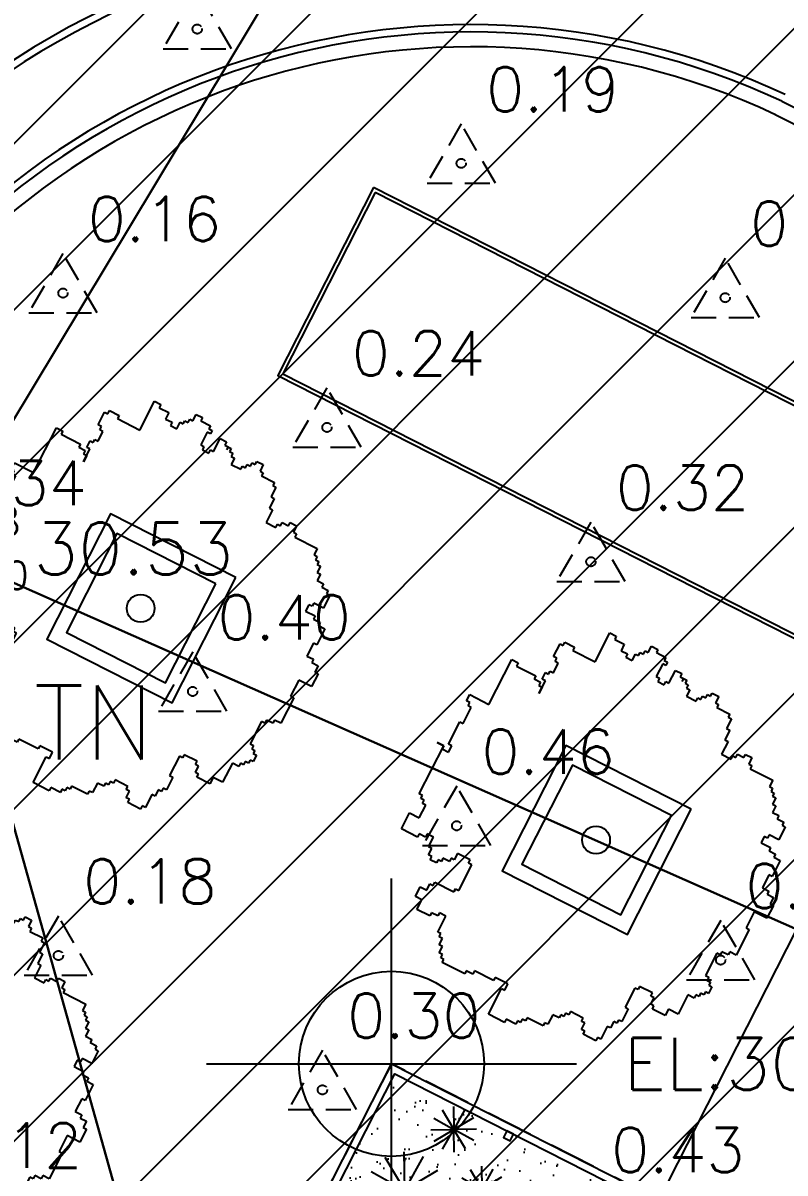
# Model space of a CAD drawing. Header units: metres. Extents: x 543100 to 543604, y 9574012 to 9574398.
# Drawn here: x 543228.57 to 543238.86, y 9574293.94 to 9574309.47 of the extents above; entities that cross this region are included whole.
import ezdxf

# ---------------------------------------------------------------- set-up
doc = ezdxf.new("R2010")
doc.units = ezdxf.units.M
doc.header["$LTSCALE"] = 0.1
for name, pattern in [('CONTINUO', [0]), ('DASHED2', [9.524999999999999, 6.35, -3.175]), ('HIDDEN', [9.524999999999999, 6.35, -3.175])]:
    doc.linetypes.add(name, pattern=pattern)
for name, color, linetype in [('#PROJ_PLATOS', 2, 'HIDDEN'), ('_TN', 2, 'CONTINUO'), ('C-TOPO-TEXT', 7, 'Continuous'), ('HACHURA', 1, 'Continuous'), ('IMPL_CANTEIRO', 8, 'Continuous'), ('IMPL_EQUIPAMENTOS', 8, 'Continuous'), ('IMPL_MEIO FIO', 8, 'Continuous'), ('IMPL_VEGETAÇÃO', 8, 'Continuous'), ('IMPL_ÁRVORES', 8, 'Continuous'), ('IMPLANTAÇÃO', 1, 'Continuous'), ('MalhaTriTG', 7, 'CONTINUO'), ('PROJ_PLATOS', 2, 'DASHED2'), ('PROJ_TERRA_PERFIS', 2, 'Continuous'), ('TOPO_PONTOS', 2, 'Continuous'), ('V-NODE', 1, 'Continuous'), ('V-NODE-TEXT', 1, 'Continuous'), ('XREF_IMPLNTACAO', 2, 'Continuous')]:
    doc.layers.add(name, color=color, linetype=linetype)
doc.layers.get('IMPLANTAÇÃO').off()
doc.styles.add('SIMPLEX', font='simplex', dxfattribs={"height": 0.2})
doc.styles.get("Standard").update_dxf_attribs({"font": 'simplex.shx'})

# ---------------------------------------------------------------- blocks, each defined once
blk = doc.blocks.new('A$C76815E95')
at = {"layer": 'HACHURA'}
h = blk.add_hatch(dxfattribs=at)
h.set_pattern_fill('ANSI31', color=1, scale=0.5, style=0)
h.set_pattern_definition([(45, (-56.71623454557266, -140.2760906778276), (-1.122532015133644, 1.122532015133644), [])])
h.paths.add_polyline_path([(78.50253660278395, -21.53023425675929), (78.1706479433924, -22.02040452882648), (30.00293476006482, -129.1186275184155), (23.85615117452107, -140.2760906778276), (-56.71623454557266, -83.83502537757158), (-56.29154449922498, -82.40403590723872), (-2.601691384217702, 20.28950879722834), (78.41679475666024, -21.48937489651144)])
blk = doc.blocks.new('veg')
at = {"color": 0}
for p, q in [((272.3456193576205, 39.6026389050523), (272.4292915243203, 39.09192338827971)), ((272.1014715439823, 39.49237991656178), (272.4292915243203, 39.09192338827971)), ((272.6121870607549, 39.57605208326154), (272.4292915243203, 39.09192338827971)), ((272.8297480526023, 39.4197433686177), (272.4292915243203, 39.09192338827971)), ((271.9451628293384, 39.2748189247143), (272.4292915243203, 39.09192338827971)), ((272.9400070410928, 39.17559555497947), (272.4292915243203, 39.09192338827971)), ((271.9185760075476, 39.00825122157993), (272.4292915243203, 39.09192338827971)), ((272.0288349960381, 38.76410340794171), (272.4292915243203, 39.09192338827971)), ((272.2463959878857, 38.60779469329784), (272.4292915243202, 39.09192338827971)), ((272.7571115046582, 38.69146685999762), (272.4292915243202, 39.09192338827971)), ((272.9134202193021, 38.9090278518451), (272.4292915243203, 39.09192338827971)), ((272.51296369102, 38.58120787150711), (272.4292915243203, 39.09192338827971)), ((273.3556159716004, 39.02750228884688), (273.4054463517217, 38.72334919542986)), ((273.514368523365, 39.01166869102929), (273.4054463517217, 38.72334919542986)), ((273.1171268561223, 38.83227136707306), (273.4054463517217, 38.72334919542986)), ((273.2102154299479, 38.96183831090796), (273.4054463517217, 38.72334919542986)), ((273.6439354671999, 38.91858011720368), (273.4054463517217, 38.72334919542986)), ((273.1012932583047, 38.67351881530853), (273.4054463517217, 38.72334919542986)), ((273.1669572362437, 38.52811827365603), (273.4054463517217, 38.72334919542986)), ((273.2965241800786, 38.43502969983042), (273.4054463517217, 38.72334919542986)), ((273.7095994451388, 38.77317957555118), (273.4054463517217, 38.72334919542986)), ((273.6937658473212, 38.61442702378665), (273.4054463517217, 38.72334919542986)), ((273.6006772734955, 38.48486007995175), (273.4054463517217, 38.72334919542986)), ((273.4552767318431, 38.41919610201283), (273.4054463517217, 38.72334919542986)), ((272.7265384113076, 38.39875808603097), (272.7763687914289, 38.09460499261394)), ((272.8852909630721, 38.38292448821338), (272.7763687914289, 38.09460499261394)), ((272.4880492958295, 38.20352716425715), (272.7763687914289, 38.09460499261394)), ((272.5811378696551, 38.33309410809205), (272.7763687914289, 38.09460499261394)), ((273.014857906907, 38.28983591438777), (272.7763687914289, 38.09460499261394)), ((272.4722156980119, 38.04477461249261), (272.7763687914289, 38.09460499261394)), ((272.5378796759508, 37.89937407084012), (272.7763687914289, 38.09460499261394)), ((272.6674466197857, 37.80628549701451), (272.7763687914289, 38.09460499261394)), ((273.080521884846, 38.14443537273528), (272.7763687914289, 38.09460499261394)), ((273.0646882870284, 37.98568282097074), (272.7763687914289, 38.09460499261394)), ((272.9715997132028, 37.85611587713584), (272.7763687914289, 38.09460499261394)), ((272.8261991715503, 37.79045189919692), (272.7763687914289, 38.09460499261394))]:
    blk.add_line(p, q, dxfattribs=at)
blk = doc.blocks.new('A$C4DC86443')
at = {"layer": 'IMPL_EQUIPAMENTOS'}
h = blk.add_hatch(dxfattribs=at)
h.set_pattern_fill('AR-SAND', color=1, scale=0.01, angle=180, style=0)
h.set_pattern_definition([(322.4999999999999, (-1574.971106051293, 1220.913300281391), (-0.01600031295984069, -0.4894132373293424), [0, -0.38608, 0, -0.4318000000000001, 0, -0.4127500000000001]), (352.4999999999999, (-1574.971106051293, 1220.913300281391), (0.4495232831380024, -0.7168251005683544), [0, -0.20828, 0, -0.34798, 0, -0.13335]), (32.49999999999998, (-1575.283526050684, 1220.913300281391), (0.790992370241458, -0.001437184678545945), [0, -0.127, 0, -0.4572, 0, -0.5968999999999998]), (42.49999999999991, (-1575.283526050684, 1220.913300281391), (0.7635564524722973, -0.2229293232572164), [0, -0.06349999999999999, 0, -0.2997199999999998, 0, -0.3428999999999999])])
h.paths.add_polyline_path([(9.31775095348712, 20.16788046620786), (9.31775095348712, 21.96788046695292), (0.1999941106769256, 21.96788046695292), (0.1999941106769256, 15.01788046583533), (1.999994109559339, 15.01788046583533), (1.999994109559339, 20.16788046620786)])
at = {"layer": 'IMPL_EQUIPAMENTOS', "color": 1}
for points in [[(9.667543019226287, 22.06788046658039), (0.09999410918680951, 22.06788046658039), (0.09999410918680951, 14.91788046620786), (2.09999410918681, 14.91788046620786), (2.09999410918681, 20.06788046658039), (9.667543019226287, 20.06788046658039)], [(9.667543019226287, 21.96788046695292), (0.1999941106769256, 21.96788046695292), (0.1999941106769256, 15.01788046583533), (1.999994109559339, 15.01788046583533), (1.999994109559339, 20.16788046620786), (9.667543019226287, 20.16788046620786)]]:
    blk.add_lwpolyline(points, dxfattribs=at)
blk.add_lwpolyline([(0.1999941106769256, 20.26788046583533), (0.2999941103043966, 20.26788046583533), (0.2999941103043966, 20.16788046620786), (0.1999941106769256, 20.16788046620786)], close=True, dxfattribs=at)
at = {"layer": 'IMPL_EQUIPAMENTOS', "color": 1, "rotation": 262.8850060271778}
blk.add_blockref('veg', (-3.506884208705742, 296.3104991968721), dxfattribs=at)
blk = doc.blocks.new('A$C345B1117')
at = {"layer": 'IMPL_EQUIPAMENTOS', "color": 1}
for points in [[(-1.084408722817898e-06, 48.04999914579093), (2.849998915567994, 48.04999914579093), (2.849998915567994, 39.99999914504588), (-1.084408722817898e-06, 39.99999914504588)], [(0.04999891557963565, 47.99999914504588), (2.799998915579636, 47.99999914504588), (2.799998915579636, 40.04999914579093), (0.04999891557963565, 40.04999914579093)]]:
    blk.add_lwpolyline(points, close=True, dxfattribs=at)
blk = doc.blocks.new('Arv-sup')
at = {"layer": 'IMPL_VEGETAÇÃO', "color": 2}
for p, q in [((-0.415055821887476, 2.138491807605618), (-0.3374561002065271, 2.138491807605618)), ((-0.415055821887476, 2.060930780092463), (-0.415055821887476, 2.138491807605618)), ((-0.3374561002065271, 2.138491807605618), (-0.3374561002065271, 2.09971129384904)), ((-0.8806546373597381, 2.060930780092463), (-0.8030544302922191, 2.060930780092463)), ((-0.8806546373597381, 1.71190549425117), (-0.8806546373597381, 2.060930780092463)), ((-0.8030544302922191, 2.060930780092463), (-0.8030544302922191, 2.022150266335885)), ((-0.8030544302922191, 2.022150266335885), (-0.6866548477707966, 2.022150266335885)), ((-0.6866548477707966, 2.022150266335885), (-0.6866548477707966, 1.94458890780669)), ((-0.492655543568425, 2.022150266335885), (-0.4538556827279496, 2.022150266335885)), ((-0.492655543568425, 1.983369752579293), (-0.492655543568425, 2.022150266335885)), ((-0.4538556827279496, 2.060930780092463), (-0.415055821887476, 2.060930780092463)), ((-0.4538556827279496, 2.022150266335885), (-0.4538556827279496, 2.060930780092463)), ((-0.3374561002065271, 2.09971129384904), (-0.2210565176851027, 2.09971129384904)), ((-0.2210565176851027, 2.09971129384904), (-0.2210565176851027, 2.060930780092463)), ((-0.2210565176851027, 2.060930780092463), (-0.1822566568446291, 2.060930780092463)), ((-0.2210565176851027, 2.022150266335885), (-0.2210565176851027, 1.86702788029352)), ((-0.1822566568446291, 2.022150266335885), (-0.2210565176851027, 2.022150266335885)), ((-0.1822566568446291, 2.060930780092463), (-0.1822566568446291, 2.022150266335885)), ((-0.06585707432320476, 2.022150266335885), (0.01174264735774422, 2.022150266335885)), ((-0.06585707432320476, 1.86702788029352), (-0.06585707432320476, 2.022150266335885)), ((0.01174264735774422, 2.022150266335885), (0.01174264735774422, 1.983369752579293)), ((-0.6866548477707966, 1.94458890780669), (-0.6090551260898476, 1.94458890780669)), ((-0.6090551260898476, 1.94458890780669), (-0.6090551260898476, 1.905808394050112)), ((-0.6090551260898476, 1.905808394050112), (-0.5314554044088986, 1.905808394050112)), ((-0.5314554044088986, 1.983369752579293), (-0.492655543568425, 1.983369752579293)), ((-0.5314554044088986, 1.905808394050112), (-0.5314554044088986, 1.983369752579293)), ((-0.2210565176851027, 1.86702788029352), (-0.1822566568446291, 1.86702788029352)), ((-0.1822566568446291, 1.86702788029352), (-0.1822566568446291, 1.828247366536942)), ((-0.1046569351636801, 1.86702788029352), (-0.06585707432320476, 1.86702788029352)), ((-0.1046569351636801, 1.828247366536942), (-0.1046569351636801, 1.86702788029352)), ((0.01174264735774422, 1.983369752579293), (0.05054250819821782, 1.983369752579293)), ((0.01174264735774422, 1.983369752579293), (0.08934236903869142, 1.983369752579293)), ((0.05054250819821782, 1.983369752579293), (0.05054250819821782, 1.94458890780669)), ((0.08934236903869142, 1.983369752579293), (0.08934236903869142, 1.94458890780669)), ((0.08934236903869142, 1.94458890780669), (0.1281422298791668, 1.94458890780669)), ((0.1281422298791668, 1.94458890780669), (0.1281422298791668, 1.905808394050112)), ((0.1281422298791668, 1.905808394050112), (0.1669420907196404, 1.905808394050112)), ((0.1669420907196404, 1.905808394050112), (0.1669420907196404, 1.828247366536942)), ((0.2833416732410647, 1.86702788029352), (0.3221415340815383, 1.86702788029352)), ((0.2833416732410647, 1.828247366536942), (0.2833416732410647, 1.86702788029352)), ((0.3221415340815383, 1.905808394050112), (0.3609413949220137, 1.905808394050112)), ((0.3221415340815383, 1.86702788029352), (0.3221415340815383, 1.905808394050112)), ((0.3609413949220137, 1.94458890780669), (0.3997412557624873, 1.94458890780669)), ((0.3609413949220137, 1.905808394050112), (0.3609413949220137, 1.94458890780669)), ((0.3997412557624873, 1.983369752579293), (0.4773414628300063, 1.983369752579293)), ((0.3997412557624873, 1.94458890780669), (0.3997412557624873, 1.983369752579293)), ((0.4773414628300063, 1.983369752579293), (0.4773414628300063, 1.905808394050112)), ((0.4773414628300063, 1.905808394050112), (0.5161413236704799, 1.905808394050112)), ((0.5161413236704799, 1.905808394050112), (0.5161413236704799, 1.86702788029352)), ((0.5161413236704799, 1.86702788029352), (0.6713407670323779, 1.86702788029352)), ((0.6713407670323779, 1.86702788029352), (0.6713407670323779, 1.828247366536942)), ((-1.268653245764483, 1.750686008007747), (-1.152253663243059, 1.750686008007747)), ((-1.268653245764483, 1.71190549425117), (-1.268653245764483, 1.750686008007747)), ((-1.152253663243059, 1.750686008007747), (-1.152253663243059, 1.71190549425117)), ((-0.1822566568446291, 1.828247366536942), (-0.1046569351636801, 1.828247366536942)), ((0.1669420907196404, 1.828247366536942), (0.2833416732410647, 1.828247366536942)), ((0.6713407670323779, 1.828247366536942), (0.7101406278728533, 1.828247366536942)), ((0.7101406278728533, 1.828247366536942), (0.7101406278728533, 1.71190549425117)), ((-1.307453106604957, 1.71190549425117), (-1.268653245764483, 1.71190549425117)), ((-1.307453106604957, 1.556783108208819), (-1.307453106604957, 1.71190549425117)), ((-1.152253663243059, 1.71190549425117), (-0.8806546373597381, 1.71190549425117)), ((0.7101406278728533, 1.71190549425117), (0.7489404887133269, 1.71190549425117)), ((0.7489404887133269, 1.71190549425117), (0.7489404887133269, 1.595563621965397)), ((-1.268653245764483, 1.556783108208819), (-1.307453106604957, 1.556783108208819)), ((-1.268653245764483, 1.518002594452227), (-1.268653245764483, 1.556783108208819)), ((-1.229853384924008, 1.518002594452227), (-1.268653245764483, 1.518002594452227)), ((-1.229853384924008, 1.401660722166454), (-1.229853384924008, 1.518002594452227)), ((0.7489404887133269, 1.595563621965397), (0.7877403495538022, 1.595563621965397)), ((0.7877403495538022, 1.595563621965397), (0.7877403495538022, 1.440441235923046)), ((0.9429397929157002, 1.518002594452227), (1.020539514596647, 1.518002594452227)), ((0.9429397929157002, 1.479221749679624), (0.9429397929157002, 1.518002594452227)), ((1.020539514596647, 1.556783108208819), (1.098139236277596, 1.556783108208819)), ((1.020539514596647, 1.518002594452227), (1.020539514596647, 1.556783108208819)), ((1.098139236277596, 1.556783108208819), (1.098139236277596, 1.479221749679624)), ((-1.268653245764483, 1.401660722166454), (-1.229853384924008, 1.401660722166454)), ((-1.268653245764483, 1.362880208409877), (-1.268653245764483, 1.401660722166454)), ((0.7877403495538022, 1.440441235923046), (0.9041399320752248, 1.440441235923046)), ((0.9041399320752248, 1.479221749679624), (0.9429397929157002, 1.479221749679624)), ((0.9041399320752248, 1.440441235923046), (0.9041399320752248, 1.479221749679624)), ((1.098139236277596, 1.479221749679624), (1.136939097118072, 1.479221749679624)), ((1.136939097118072, 1.479221749679624), (1.136939097118072, 1.440441235923046)), ((1.136939097118072, 1.440441235923046), (1.408538123001392, 1.440441235923046)), ((1.408538123001392, 1.440441235923046), (1.408538123001392, 1.362880208409877)), ((-1.695451715009701, 0.7811711779970381), (-1.695451715009701, 1.324099363637274)), ((-1.695451715009701, 1.324099363637274), (-1.617851993328753, 1.324099363637274)), ((-1.617851993328753, 1.324099363637274), (-1.617851993328753, 1.285318849880682)), ((-1.617851993328753, 1.285318849880682), (-1.385052828285906, 1.285318849880682)), ((-1.385052828285906, 1.285318849880682), (-1.385052828285906, 1.246538336124104)), ((-1.385052828285906, 1.246538336124104), (-1.307453106604957, 1.246538336124104)), ((-1.307453106604957, 1.362880208409877), (-1.268653245764483, 1.362880208409877)), ((-1.307453106604957, 1.285318849880682), (-1.307453106604957, 1.362880208409877)), ((-1.268653245764483, 1.285318849880682), (-1.307453106604957, 1.285318849880682)), ((-1.307453106604957, 1.246538336124104), (-1.307453106604957, 1.207757822367526)), ((-1.268653245764483, 1.130196463838331), (-1.268653245764483, 1.285318849880682)), ((1.408538123001392, 1.362880208409877), (1.447337983841868, 1.362880208409877)), ((1.447337983841868, 1.362880208409877), (1.447337983841868, 1.324099363637274)), ((1.447337983841868, 1.324099363637274), (1.486137844682341, 1.324099363637274)), ((1.486137844682341, 1.324099363637274), (1.486137844682341, 1.285318849880682)), ((1.486137844682341, 1.285318849880682), (1.524937705522817, 1.285318849880682)), ((1.524937705522817, 1.285318849880682), (1.524937705522817, 1.207757822367526)), ((-1.307453106604957, 1.207757822367526), (-1.268653245764483, 1.207757822367526)), ((-1.268653245764483, 1.207757822367526), (-1.268653245764483, 1.130196463838331)), ((1.524937705522817, 1.207757822367526), (1.56373756636329, 1.207757822367526)), ((1.56373756636329, 1.207757822367526), (1.56373756636329, 1.130196463838331)), ((1.56373756636329, 1.130196463838331), (1.641337288044239, 1.130196463838331)), ((1.641337288044239, 1.130196463838331), (1.641337288044239, 1.091415950081753)), ((1.641337288044239, 1.091415950081753), (1.718937009725188, 1.091415950081753)), ((1.718937009725188, 1.091415950081753), (1.718937009725188, 1.052635436325176)), ((1.718937009725188, 1.052635436325176), (1.757736870565662, 1.052635436325176)), ((1.757736870565662, 1.052635436325176), (1.757736870565662, 0.8975130502828108)), ((1.641337288044239, 0.8975130502828108), (1.641337288044239, 0.8587322055102078)), ((1.757736870565662, 0.8975130502828108), (1.641337288044239, 0.8975130502828108)), ((-1.928250880052548, 0.7811711779970381), (-1.695451715009701, 0.7811711779970381)), ((-1.928250880052548, 0.7036101504838825), (-1.928250880052548, 0.7811711779970381)), ((1.602537427203764, 0.8587322055102078), (1.602537427203764, 0.7811711779970381)), ((1.641337288044239, 0.8587322055102078), (1.602537427203764, 0.8587322055102078)), ((1.602537427203764, 0.7811711779970381), (1.718937009725188, 0.7811711779970381)), ((1.718937009725188, 0.7811711779970381), (1.718937009725188, 0.7423906642404603)), ((-1.889451019212073, 0.7036101504838825), (-1.928250880052548, 0.7036101504838825)), ((-1.889451019212073, 0.6648293057112653), (-1.889451019212073, 0.7036101504838825)), ((-1.850651158371599, 0.6648293057112653), (-1.889451019212073, 0.6648293057112653)), ((-1.850651158371599, 0.470926405912337), (-1.850651158371599, 0.6648293057112653)), ((1.718937009725188, 0.7423906642404603), (1.796536731406137, 0.7423906642404603)), ((1.796536731406137, 0.7423906642404603), (1.796536731406137, 0.7036101504838825)), ((1.796536731406137, 0.7036101504838825), (1.874136938473656, 0.7036101504838825)), ((1.874136938473656, 0.7036101504838825), (1.874136938473656, 0.5097069196689148)), ((1.835337077633181, 0.5097069196689148), (1.835337077633181, 0.3545845336265643)), ((1.874136938473656, 0.5097069196689148), (1.835337077633181, 0.5097069196689148)), ((-1.889451019212073, 0.470926405912337), (-1.850651158371599, 0.470926405912337)), ((-1.889451019212073, 0.1994621475841996), (-1.889451019212073, 0.470926405912337)), ((1.835337077633181, 0.3545845336265643), (1.91293679931413, 0.3545845336265643)), ((1.91293679931413, 0.3545845336265643), (1.91293679931413, 0.3158040198699723)), ((1.91293679931413, 0.3158040198699723), (1.990536520995079, 0.3158040198699723)), ((1.990536520995079, 0.3158040198699723), (1.990536520995079, 0.2382429923568168)), ((-2.005850601733496, 0.1606816338276218), (-1.928250880052548, 0.1606816338276218)), ((-1.928250880052548, 0.1606816338276218), (-2.005850601733496, 0.1606816338276218)), ((-1.928250880052548, 0.1606816338276218), (-1.928250880052548, 0.121901120071044)), ((-1.928250880052548, -0.4210273965852167), (-1.928250880052548, 0.1606816338276218)), ((-1.850651158371599, 0.1994621475841996), (-1.889451019212073, 0.1994621475841996)), ((-1.850651158371599, 0.121901120071044), (-1.850651158371599, 0.1994621475841996)), ((1.990536520995079, 0.2382429923568168), (2.029336381835552, 0.2382429923568168)), ((2.029336381835552, 0.2382429923568168), (2.029336381835552, 0.08312060631445206)), ((-1.928250880052548, 0.121901120071044), (-1.850651158371599, 0.121901120071044)), ((1.874136938473656, 0.08312060631445206), (1.874136938473656, -0.1107826245005015)), ((2.029336381835552, 0.08312060631445206), (1.874136938473656, 0.08312060631445206)), ((1.874136938473656, -0.1107826245005015), (1.91293679931413, -0.1107826245005015)), ((1.91293679931413, -0.1107826245005015), (1.91293679931413, -0.4210273965852167)), ((-1.889451019212073, -0.4210273965852167), (-1.928250880052548, -0.4210273965852167)), ((-1.889451019212073, -0.4598079103417945), (-1.889451019212073, -0.4210273965852167)), ((-1.850651158371599, -0.4598079103417945), (-1.889451019212073, -0.4598079103417945)), ((-1.850651158371599, -0.4985884240983864), (-1.850651158371599, -0.4598079103417945)), ((1.757736870565662, -0.4598079103417945), (1.757736870565662, -0.4985884240983864)), ((1.835337077633181, -0.4598079103417945), (1.757736870565662, -0.4598079103417945)), ((1.835337077633181, -0.4210273965852167), (1.835337077633181, -0.4598079103417945)), ((1.91293679931413, -0.4210273965852167), (1.835337077633181, -0.4210273965852167)), ((-1.811851297531124, -0.4985884240983864), (-1.850651158371599, -0.4985884240983864)), ((-1.811851297531124, -0.653710810140737), (-1.811851297531124, -0.4985884240983864)), ((1.718937009725188, -0.4985884240983864), (1.718937009725188, -0.7700526824265097)), ((1.757736870565662, -0.4985884240983864), (1.718937009725188, -0.4985884240983864)), ((-1.928250880052548, -0.653710810140737), (-1.811851297531124, -0.653710810140737)), ((-1.928250880052548, -0.8476137099396652), (-1.928250880052548, -0.653710810140737)), ((-1.734251575850176, -0.8476137099396652), (-1.928250880052548, -0.8476137099396652)), ((-1.734251575850176, -0.8088331961830875), (-1.734251575850176, -0.8476137099396652)), ((-1.656651854169227, -0.8088331961830875), (-1.734251575850176, -0.8088331961830875)), ((-1.656651854169227, -0.7700526824265097), (-1.656651854169227, -0.8088331961830875)), ((-1.579052132488278, -0.7700526824265097), (-1.656651854169227, -0.7700526824265097)), ((-1.579052132488278, -0.8863942236962572), (-1.579052132488278, -0.7700526824265097)), ((-1.268653245764483, -0.8088331961830875), (-1.268653245764483, -0.8863942236962572)), ((-1.113453802402585, -0.8088331961830875), (-1.268653245764483, -0.8088331961830875)), ((-1.113453802402585, -0.8476137099396652), (-1.113453802402585, -0.8088331961830875)), ((-1.07465394156211, -0.8476137099396652), (-1.113453802402585, -0.8476137099396652)), ((-1.07465394156211, -1.15785848202438), (-1.07465394156211, -0.8476137099396652)), ((1.718937009725188, -0.7700526824265097), (1.757736870565662, -0.7700526824265097)), ((1.757736870565662, -0.7700526824265097), (1.757736870565662, -0.8088331961830875)), ((1.757736870565662, -0.8088331961830875), (1.796536731406137, -0.8088331961830875)), ((1.796536731406137, -0.8088331961830875), (1.796536731406137, -0.8476137099396652)), ((1.796536731406137, -0.8476137099396652), (1.835337077633181, -0.8476137099396652)), ((1.835337077633181, -0.8476137099396652), (1.835337077633181, -0.9251750684688602)), ((-1.540252271647804, -0.8863942236962572), (-1.579052132488278, -0.8863942236962572)), ((-1.540252271647804, -0.963955582225438), (-1.540252271647804, -0.8863942236962572)), ((-1.501452410807329, -0.963955582225438), (-1.540252271647804, -0.963955582225438)), ((-1.501452410807329, -1.00273609598203), (-1.501452410807329, -0.963955582225438)), ((-1.42385268912638, -0.963955582225438), (-1.42385268912638, -1.00273609598203)), ((-1.385052828285906, -0.963955582225438), (-1.42385268912638, -0.963955582225438)), ((-1.385052828285906, -0.9251750684688602), (-1.385052828285906, -0.963955582225438)), ((-1.307453106604957, -0.9251750684688602), (-1.385052828285906, -0.9251750684688602)), ((-1.307453106604957, -0.8863942236962572), (-1.307453106604957, -0.9251750684688602)), ((-1.268653245764483, -0.8863942236962572), (-1.307453106604957, -0.8863942236962572)), ((1.757736870565662, -0.963955582225438), (1.757736870565662, -1.00273609598203)), ((1.796536731406137, -0.963955582225438), (1.757736870565662, -0.963955582225438)), ((1.796536731406137, -0.9251750684688602), (1.796536731406137, -0.963955582225438)), ((1.835337077633181, -0.9251750684688602), (1.796536731406137, -0.9251750684688602)), ((-1.42385268912638, -1.00273609598203), (-1.501452410807329, -1.00273609598203)), ((1.641337288044239, -1.041516609738608), (1.641337288044239, -1.274200354310153)), ((1.718937009725188, -1.041516609738608), (1.641337288044239, -1.041516609738608)), ((1.718937009725188, -1.00273609598203), (1.718937009725188, -1.041516609738608)), ((1.757736870565662, -1.00273609598203), (1.718937009725188, -1.00273609598203)), ((-1.385052828285906, -1.235419840553575), (-1.346252967445432, -1.235419840553575)), ((-1.385052828285906, -1.312980868066731), (-1.385052828285906, -1.235419840553575)), ((-1.346252967445432, -1.196638995780958), (-1.113453802402585, -1.196638995780958)), ((-1.346252967445432, -1.235419840553575), (-1.346252967445432, -1.196638995780958)), ((-1.113453802402585, -1.15785848202438), (-1.07465394156211, -1.15785848202438)), ((-1.113453802402585, -1.196638995780958), (-1.113453802402585, -1.15785848202438)), ((-1.113453802402585, -1.15785848202438), (-1.113453802402585, -1.196638995780958)), ((-1.113453802402585, -1.196638995780958), (-1.113453802402585, -1.15785848202438)), ((1.098139236277596, -1.235419840553575), (1.098139236277596, -1.468103254109096)), ((1.136939097118072, -1.235419840553575), (1.098139236277596, -1.235419840553575)), ((1.29213854047997, -1.196638995780958), (1.136939097118072, -1.196638995780958)), ((1.136939097118072, -1.196638995780958), (1.136939097118072, -1.235419840553575)), ((1.29213854047997, -1.235419840553575), (1.29213854047997, -1.196638995780958)), ((1.330938401320443, -1.235419840553575), (1.29213854047997, -1.235419840553575)), ((1.330938401320443, -1.312980868066731), (1.330938401320443, -1.235419840553575)), ((-1.462652549966855, -1.312980868066731), (-1.385052828285906, -1.312980868066731)), ((-1.462652549966855, -1.429322740352504), (-1.462652549966855, -1.312980868066731)), ((1.369738262160919, -1.312980868066731), (1.330938401320443, -1.312980868066731)), ((1.369738262160919, -1.351761381823323), (1.369738262160919, -1.312980868066731)), ((1.524937705522817, -1.351761381823323), (1.369738262160919, -1.351761381823323)), ((1.524937705522817, -1.274200354310153), (1.524937705522817, -1.351761381823323)), ((1.641337288044239, -1.274200354310153), (1.524937705522817, -1.274200354310153)), ((-1.385052828285906, -1.429322740352504), (-1.462652549966855, -1.429322740352504)), ((-1.385052828285906, -1.545664612638276), (-1.385052828285906, -1.429322740352504)), ((-1.152253663243059, -1.468103254109096), (-1.152253663243059, -1.506883767865673)), ((-1.07465394156211, -1.468103254109096), (-1.152253663243059, -1.468103254109096)), ((-1.07465394156211, -1.662006153908024), (-1.07465394156211, -1.468103254109096)), ((1.098139236277596, -1.468103254109096), (1.136939097118072, -1.468103254109096)), ((1.136939097118072, -1.468103254109096), (1.136939097118072, -1.623225640151446)), ((-1.229853384924008, -1.545664612638276), (-1.385052828285906, -1.545664612638276)), ((-1.229853384924008, -1.506883767865673), (-1.229853384924008, -1.545664612638276)), ((-1.152253663243059, -1.506883767865673), (-1.229853384924008, -1.506883767865673)), ((-1.035854080721636, -1.662006153908024), (-1.07465394156211, -1.662006153908024)), ((-1.035854080721636, -1.700786998680641), (-1.035854080721636, -1.662006153908024)), ((-0.9970542198811607, -1.700786998680641), (-1.035854080721636, -1.700786998680641)), ((-0.9970542198811607, -1.778348026193797), (-0.9970542198811607, -1.700786998680641)), ((1.059339375437123, -1.662006153908024), (1.059339375437123, -1.739567512437219)), ((1.098139236277596, -1.662006153908024), (1.059339375437123, -1.662006153908024)), ((1.098139236277596, -1.623225640151446), (1.098139236277596, -1.662006153908024)), ((1.136939097118072, -1.623225640151446), (1.098139236277596, -1.623225640151446)), ((-0.9582543590406871, -1.778348026193797), (-0.9970542198811607, -1.778348026193797)), ((-0.9582543590406871, -1.855909053706966), (-0.9582543590406871, -1.778348026193797)), ((-0.9194544982002117, -1.855909053706966), (-0.9582543590406871, -1.855909053706966)), ((-0.9194544982002117, -1.894689898479569), (-0.9194544982002117, -1.855909053706966)), ((-0.5314554044088986, -1.855909053706966), (-0.5314554044088986, -1.894689898479569)), ((-0.2986562393660517, -1.855909053706966), (-0.5314554044088986, -1.855909053706966)), ((-0.1434567960041537, -1.817128539950389), (-0.2986562393660517, -1.817128539950389)), ((-0.2986562393660517, -1.817128539950389), (-0.2986562393660517, -1.855909053706966)), ((-0.1434567960041537, -1.894689898479569), (-0.1434567960041537, -1.817128539950389)), ((0.5161413236704799, -1.855909053706966), (0.5161413236704799, -1.894689898479569)), ((0.5549411845109553, -1.855909053706966), (0.5161413236704799, -1.855909053706966)), ((0.5549411845109553, -1.817128539950389), (0.5549411845109553, -1.855909053706966)), ((0.5937410453514289, -1.817128539950389), (0.5549411845109553, -1.817128539950389)), ((0.5937410453514289, -1.778348026193797), (0.5937410453514289, -1.817128539950389)), ((0.7489404887133269, -1.778348026193797), (0.5937410453514289, -1.778348026193797)), ((0.7489404887133269, -1.817128539950389), (0.7489404887133269, -1.778348026193797)), ((0.7877403495538022, -1.817128539950389), (0.7489404887133269, -1.817128539950389)), ((0.7877403495538022, -1.894689898479569), (0.7877403495538022, -1.817128539950389)), ((1.020539514596647, -1.739567512437219), (1.020539514596647, -1.894689898479569)), ((1.059339375437123, -1.739567512437219), (1.020539514596647, -1.739567512437219)), ((-0.8806546373597381, -1.894689898479569), (-0.9194544982002117, -1.894689898479569)), ((-0.8806546373597381, -1.933470412236161), (-0.8806546373597381, -1.894689898479569)), ((-0.6090551260898476, -1.933470412236161), (-0.8806546373597381, -1.933470412236161)), ((-0.6090551260898476, -1.894689898479569), (-0.6090551260898476, -1.933470412236161)), ((-0.5314554044088986, -1.894689898479569), (-0.6090551260898476, -1.894689898479569)), ((-0.1822566568446291, -2.204934670564285), (-0.1822566568446291, -1.894689898479569)), ((-0.1822566568446291, -1.894689898479569), (-0.1434567960041537, -1.894689898479569)), ((0.4385411166029627, -1.894689898479569), (0.4385411166029627, -2.011031439749317)), ((0.5161413236704799, -1.894689898479569), (0.4385411166029627, -1.894689898479569)), ((0.8265402103942758, -1.894689898479569), (0.7877403495538022, -1.894689898479569)), ((0.8265402103942758, -1.933470412236161), (0.8265402103942758, -1.894689898479569)), ((0.9817396537561738, -1.933470412236161), (0.8265402103942758, -1.933470412236161)), ((0.9817396537561738, -1.894689898479569), (0.9817396537561738, -1.933470412236161)), ((1.020539514596647, -1.894689898479569), (0.9817396537561738, -1.894689898479569)), ((0.1669420907196404, -2.088592798278512), (0.1669420907196404, -2.12737331203509)), ((0.2057419515601158, -2.088592798278512), (0.1669420907196404, -2.088592798278512)), ((0.2057419515601158, -2.049812284521934), (0.2057419515601158, -2.088592798278512)), ((0.3997412557624873, -2.049812284521934), (0.2057419515601158, -2.049812284521934)), ((0.3997412557624873, -2.011031439749317), (0.3997412557624873, -2.049812284521934)), ((0.4385411166029627, -2.011031439749317), (0.3997412557624873, -2.011031439749317)), ((0.01174264735774422, -2.204934670564285), (-0.1822566568446291, -2.204934670564285)), ((0.01174264735774422, -2.166153825791667), (0.01174264735774422, -2.204934670564285)), ((0.1281422298791668, -2.166153825791667), (0.01174264735774422, -2.166153825791667)), ((0.1281422298791668, -2.12737331203509), (0.1281422298791668, -2.166153825791667)), ((0.1669420907196404, -2.12737331203509), (0.1281422298791668, -2.12737331203509))]:
    blk.add_line(p, q, dxfattribs=at)
blk.add_circle((0, 1.4210854715202e-14), 0.15, dxfattribs=at)
blk = doc.blocks.new('A$C00972E22')
at = {"layer": 'IMPL_CANTEIRO'}
for points in [[(46.07588276127353, 199.7642390411347), (44.17588276136667, 199.7642390411347), (44.17588276136667, 197.8642390426248), (46.07588276127353, 197.8642390426248)], [(52.9758827611804, 199.7642390411347), (51.07588276127353, 199.7642390411347), (51.07588276127353, 197.8642390426248), (52.9758827611804, 197.8642390426248)], [(45.8758827613201, 199.5642390418798), (44.3758827613201, 199.5642390418798), (44.3758827613201, 198.0642390418798), (45.8758827613201, 198.0642390418798)], [(52.77588276122697, 199.5642390418798), (51.27588276122697, 199.5642390418798), (51.27588276122697, 198.0642390418798), (52.77588276122697, 198.0642390418798)]]:
    blk.add_lwpolyline(points, close=True, dxfattribs=at)
at = {"layer": 'IMPL_MEIO FIO', "color": 1}
for p, q in [((49.73349092842545, 208.8378659375012), (116.739484095946, 208.8378659375012)), ((49.73349092842545, 208.6378659382463), (116.739484095946, 208.6378659382463))]:
    blk.add_line(p, q, dxfattribs=at)
at = {"layer": 'IMPL_MEIO FIO'}
for points in [[(49.73021164140664, 208.937865935266, 0.4046900807881328), (40.05639703234192, 198.9431871976703, 3.03149383033688e-10), (40.05639703653287, 110.7228313833475, 3059019602.697577)], [(49.73347349534743, 208.8379191476852, 0.4046900807777953), (40.15639703243505, 198.9431871976703), (40.15639703650959, 110.7228313833475)], [(49.73999720334541, 208.6380255725235, 0.4046900807666199), (40.35639703238849, 198.9431871976703), (40.35639703646302, 110.7228313833475)]]:
    blk.add_lwpolyline(points, format="xyb", dxfattribs=at)
at = {"layer": 'IMPL_MEIO FIO', "color": 1}
for centre, radius, start, end in [((50.0565669714706, 198.9428016822785), 12.60038990867918, 91.52891733251879, 180.4805071994628), ((50.05639703280758, 198.9431871958077), 11.35, 91.79491320739783, 180.3785832784464), ((50.05639703280758, 198.9431871958077), 11.25, 91.76232346651885, 180), ((50.05639703338966, 198.9431871958077), 10.00000000026489, 91.8692357833828, 180)]:
    blk.add_arc(centre, radius, start, end, dxfattribs=at)
at = {"layer": 'IMPL_EQUIPAMENTOS', "xscale": -1}
for name, p, rotation in [('A$C345B1117', (93.39588190324139, 205.3014811091125), 90), ('A$C4DC86443', (72.99376322771423, 194.9642331488431), 89.99999999216953)]:
    blk.add_blockref(name, p, dxfattribs=dict(at, rotation=rotation))
at = {"layer": 'IMPL_ÁRVORES', "xscale": 1.25, "yscale": 1.25, "zscale": 1.25}
for p in [(45.11880432209, 198.8106344062835), (52.01880432199687, 198.8106344062835), (45.11880432209, 191.910634405911)]:
    blk.add_blockref('Arv-sup', p, dxfattribs=at)
blk = doc.blocks.new('Base_Implantacao')
at = {"layer": 'IMPLANTAÇÃO', "rotation": 333.0393706475627}
blk.add_blockref('A$C00972E22', (543099.8097354489, 9574144.815856133), dxfattribs=at)
at = {"layer": 'MalhaTriTG', "color": 132}
mesh = blk.add_polyface(dxfattribs=at)
corners = [(543224.664, 9574302.936, 30.992), (543210.265, 9574288.67, 31.209), (543216.703, 9574288.465, 31.154), (543213.734, 9574321.335, 30.969), (543218.85, 9574331.345, 30.895), (543226.223, 9574326.207, 30.933), (543224.268, 9574315.932, 31.062), (543219.876, 9574286.567, 30.533), (543193.607, 9574282.384, 31.298), (543227.396, 9574302.372, 30.53), (543227.186, 9574316.359, 31.22), (543239.215, 9574322.014, 30.485), (543230.57, 9574334.709, 30.757), (543225.45, 9574344.044, 30.865), (543250.101, 9574371.359, 30.793), (543235.218, 9574379.328, 30.85), (543243.115, 9574295.416, 30.237), (543260.488, 9574287.844, 29.96), (543254.859, 9574311.797, 30.344), (543254.233, 9574321.821, 30.714), (543271.924, 9574304.366, 30.172), (543267.489, 9574362.43, 30.657), (543240.338, 9574372.751, 30.753), (543240.528, 9574376.308, 30.661), (543253.768, 9574378.732, 30.858), (543253.993, 9574377.599, 30.878), (543254.701, 9574379.306, 30.904), (543255.768, 9574376.437, 30.874), (543276.872, 9574367.935, 30.831), (543257.017, 9574378.285, 30.88)]
mesh.append_faces([[corners[k] for k in face] for face in [(0, 1, 2), (0, 3, 1), (4, 3, 5), (0, 6, 3), (5, 3, 6), (2, 7, 0), (3, 8, 1), (0, 9, 10), (9, 0, 7), (10, 9, 11), (10, 5, 6), (4, 12, 13), (4, 5, 12), (11, 12, 5), (13, 12, 14), (5, 10, 11), (6, 0, 10), (3, 4, 15), (15, 4, 13), (9, 16, 11), (16, 17, 18), (19, 18, 20), (20, 18, 17), (19, 21, 12), (19, 11, 18), (18, 11, 16), (22, 14, 23), (13, 14, 22), (23, 14, 24), (22, 23, 15), (23, 24, 15), (24, 14, 25), (24, 25, 26), (15, 24, 26), (14, 27, 25), (15, 13, 22), (21, 28, 29), (25, 29, 26), (29, 25, 27), (29, 27, 21), (21, 27, 14), (21, 14, 12), (19, 12, 11)]], dxfattribs={"color": 132})
mesh = blk.add_polyface(dxfattribs=at)
corners = [(543171.354, 9574251.993, 31.713), (543171.446, 9574245.35, 31.562), (543174.643, 9574250.343, 31.617), (543177.486, 9574251.493, 31.583), (543176.945, 9574251.63, 31.885), (543181.596, 9574259.408, 31.511), (543185.749, 9574267.493, 31.344), (543187.66, 9574251.739, 31.282), (543167.995, 9574247.104, 31.561), (543167.97, 9574247.095, 31.529), (543196.349, 9574252.1, 31.162), (543195.063, 9574265.953, 31.204), (543195.272, 9574266.43, 31.205), (543200.055, 9574258.953, 31), (543193.607, 9574282.384, 31.298), (543198.328, 9574272.347, 31.094), (543205.574, 9574256.078, 30.667), (543204.251, 9574268.12, 30.896), (543200.318, 9574249.958, 30.749), (543201.775, 9574278.74, 31.049), (543219.876, 9574286.567, 30.533), (543210.265, 9574288.67, 31.209), (543221.894, 9574259.531, 30.495), (543209.413, 9574244.793, 30.556), (543240.585, 9574250.291, 30.176), (543233.957, 9574278.918, 30.446), (543223.881, 9574236.865, 30.379), (543216.703, 9574288.465, 31.154), (543227.396, 9574302.372, 30.53), (543243.115, 9574295.416, 30.237), (543251.291, 9574270.529, 30.114), (543259.882, 9574241.736, 30.032), (543260.488, 9574287.844, 29.96), (543270.435, 9574261.497, 30.138)]
mesh.append_faces([[corners[k] for k in face] for face in [(0, 1, 2), (2, 3, 4), (0, 4, 5), (4, 0, 2), (5, 4, 3), (0, 5, 6), (3, 7, 5), (8, 0, 9), (7, 10, 11), (12, 11, 13), (11, 6, 5), (14, 6, 15), (12, 6, 11), (15, 6, 12), (6, 14, 0), (11, 10, 13), (11, 5, 7), (16, 17, 13), (17, 12, 13), (18, 16, 13), (15, 17, 19), (15, 12, 17), (20, 19, 17), (21, 14, 19), (13, 10, 18), (17, 22, 20), (22, 16, 23), (24, 25, 22), (22, 17, 16), (24, 22, 26), (23, 16, 18), (25, 20, 22), (21, 20, 27), (20, 21, 19), (20, 25, 28), (29, 28, 25), (19, 14, 15), (25, 24, 30), (29, 25, 30), (24, 31, 30), (29, 30, 32), (33, 30, 31), (33, 32, 30)]], dxfattribs={"color": 132})
blk = doc.blocks.new('*U95', base_point=(543227.4, 9574302.37, 30.53))
at = {"layer": 'V-NODE', "lineweight": -2}
for p, q in [((543226.8343145751, 9574301.804314574, 30.53), (543227.965685425, 9574302.935685424, 30.53)), ((543226.8343145751, 9574302.935685424, 30.53), (543227.965685425, 9574301.804314574, 30.53))]:
    blk.add_line(p, q, dxfattribs=at)
blk.add_circle((543227.4, 9574302.37, 30.53), 0.4, dxfattribs=at)
at = {"layer": 'V-NODE-TEXT', "linetype": 'ByBlock'}
for s, insert, char_height, attachment_point in [('30.53', (543228.715685425, 9574302.37), 0.7, 4), ('TN', (543228.715685425, 9574300.52), 1, 1)]:
    blk.add_mtext(s, dxfattribs=dict(at, insert=insert, char_height=char_height, attachment_point=attachment_point))
blk = doc.blocks.new('STA')
blk.add_lwpolyline([(0, 0.9999999999999964), (-0.8660254037844339, -0.5000000000000036), (0.8660254037844339, -0.5000000000000036)], close=True)
blk.add_circle((0, 0), 0.1181215260333346)
blk = doc.blocks.new('SIMB_PONTO')
at = {"color": 0}
blk.add_point((0, 0), dxfattribs=at)
for tag in ['desc:', 'cota:', 'pto:']:
    blk.add_attdef(tag, (0, 0), '', height=1)

msp = doc.modelspace()

# ---------------------------------------------------------------- linework, layer by layer
at = {"layer": '#PROJ_PLATOS', "elevation": 30.9, "flags": 128}
msp.add_lwpolyline([(543248.8798799766, 9574276.880416375), (543243.4714707499, 9574279.631458953), (543247.8091835873, 9574288.159180889), (543233.5480914861, 9574295.413231), (543229.2103786496, 9574286.885509063), (543223.8338369774, 9574289.620341882), (543194.1602536095, 9574231.283632314), (543219.2062966088, 9574218.543706806)], close=True, dxfattribs=at)
at = {"layer": 'IMPL_CANTEIRO', "color": 7, "linetype": 'Continuous', "lineweight": -3}
for p, q in [((543233.5480914861, 9574292.913231, 30.9), (543233.5480914861, 9574297.913231, 30.9)), ((543231.0480914861, 9574295.413231, 30.9), (543236.0480914861, 9574295.413231, 30.9))]:
    msp.add_line(p, q, dxfattribs=at)
msp.add_circle((543233.5480914861, 9574295.413231, 30.9), 1.25, dxfattribs=at)
at = {"layer": 'PROJ_TERRA_PERFIS', "flags": 128}
msp.add_lwpolyline([(543252.2802251647, 9574323.309398757), (543177.5215618045, 9574176.337684048)], dxfattribs=at)

# ---------------------------------------------------------------- block references
at = {"layer": '_TN', "color": 3}
ref = msp.add_blockref('SIMB_PONTO', (543227.396, 9574302.372), dxfattribs=at)
ref.add_attrib('PONTO', '218', (543227.571, 9574302.547), dxfattribs={"layer": '0', "color": 1, "height": 0.375, "style": 'SIMPLEX'})
ref.add_attrib('DESC', 'TN', (543227.571, 9574302.997), dxfattribs={"layer": '0', "color": 4, "height": 0.375, "style": 'SIMPLEX'})
ref.add_attrib('COTA', '30,530', (543226.8835, 9574301.821999999), dxfattribs={"layer": '0', "color": 2, "height": 0.375, "style": 'SIMPLEX'})
at = {"layer": 'HACHURA', "color": 1}
msp.add_blockref('A$C76815E95', (543230.4314724284, 9574294.974200036, -0.07163635617761699), dxfattribs=at)
at = {"layer": 'PROJ_PLATOS', "color": 2, "linetype": 'Continuous', "lineweight": -3, "xscale": 0.5333333333333333, "yscale": 0.5333333333333333, "zscale": 0.5333333333333333}
for p in [(543230.9255436654, 9574309.3846248, 0.0290906518036748), (543234.4908167537, 9574307.57111224, 0.1855371503932852), (543229.1120311053, 9574305.819351712, 0.157591379294737), (543238.0560898421, 9574305.75759968, 0.3268418343339765), (543232.6773041936, 9574304.005839152, 0.240245213625489), (543236.242577282, 9574302.192326592, 0.318895971860407), (543230.8637916336, 9574300.440566063, 0.4022802830475091), (543234.4290647219, 9574298.627053503, 0.4614236957478752), (543229.0502790735, 9574296.875292975, 0.175979048578282), (543237.9943378103, 9574296.813540943, 0.5171270383057199), (543232.6155521618, 9574295.061780415, 0.2959726407779978)]:
    msp.add_blockref('STA', p, dxfattribs=at)
at = {"layer": 'TOPO_PONTOS'}
msp.add_blockref('*U95', (543227.4, 9574302.37, 30.53), dxfattribs=at)
at = {"layer": 'XREF_IMPLNTACAO'}
msp.add_blockref('Base_Implantacao', (0, 0), dxfattribs=at)

# ---------------------------------------------------------------- texts
at = {"layer": 'C-TOPO-TEXT', "color": 7, "linetype": 'Continuous', "lineweight": -3, "char_height": 0.6, "attachment_point": 4}
for s, insert in [('0.19', (543234.8258167537, 9574308.57111224)), ('0.16', (543229.4470311053, 9574306.819351712)), ('0.33', (543238.3910898421, 9574306.75759968)), ('0.24', (543233.0123041936, 9574305.005839152)), ('0.34', (543227.6335185452, 9574303.254078623)), ('0.32', (543236.577577282, 9574303.192326592)), ('0.40', (543231.1987916336, 9574301.440566063)), ('0.46', (543234.7640647219, 9574299.627053503)), ('0.18', (543229.3852790735, 9574297.875292975)), ('0.52', (543238.3293378103, 9574297.813540943)), ('0.30', (543232.9505521618, 9574296.061780415)), ('0.12', (543227.5717665134, 9574294.310019886)), ('0.43', (543236.5158252502, 9574294.248267855))]:
    msp.add_mtext(s, dxfattribs=dict(at, insert=insert))
at = {"layer": 'IMPL_CANTEIRO', "color": 7, "linetype": 'Continuous', "lineweight": -3, "insert": (543236.6830914861, 9574295.413231), "char_height": 0.7, "attachment_point": 4}
msp.add_mtext('EL:30.90', dxfattribs=at)

# ---------------------------------------------------------------- meshes
at = {"layer": 'MalhaTriTG', "color": 132}
mesh = msp.add_polyface(dxfattribs=at)
corners = [(543224.664, 9574302.936, 30.992), (543210.265, 9574288.67, 31.209), (543216.703, 9574288.465, 31.154), (543213.734, 9574321.335, 30.969), (543218.85, 9574331.345, 30.895), (543226.223, 9574326.207, 30.933), (543224.268, 9574315.932, 31.062), (543219.876, 9574286.567, 30.533), (543193.607, 9574282.384, 31.298), (543227.396, 9574302.372, 30.53), (543227.186, 9574316.359, 31.22), (543239.215, 9574322.014, 30.485), (543230.57, 9574334.709, 30.757), (543225.45, 9574344.044, 30.865), (543250.101, 9574371.359, 30.793), (543235.218, 9574379.328, 30.85), (543243.115, 9574295.416, 30.237), (543260.488, 9574287.844, 29.96), (543254.859, 9574311.797, 30.344), (543254.233, 9574321.821, 30.714), (543271.924, 9574304.366, 30.172), (543267.489, 9574362.43, 30.657), (543240.338, 9574372.751, 30.753), (543240.528, 9574376.308, 30.661), (543253.768, 9574378.732, 30.858), (543253.993, 9574377.599, 30.878), (543254.701, 9574379.306, 30.904), (543255.768, 9574376.437, 30.874), (543276.872, 9574367.935, 30.831), (543257.017, 9574378.285, 30.88)]
mesh.append_faces([[corners[k] for k in face] for face in [(0, 1, 2), (0, 3, 1), (4, 3, 5), (0, 6, 3), (5, 3, 6), (2, 7, 0), (3, 8, 1), (0, 9, 10), (9, 0, 7), (10, 9, 11), (10, 5, 6), (4, 12, 13), (4, 5, 12), (11, 12, 5), (13, 12, 14), (5, 10, 11), (6, 0, 10), (3, 4, 15), (15, 4, 13), (9, 16, 11), (16, 17, 18), (19, 18, 20), (20, 18, 17), (19, 21, 12), (19, 11, 18), (18, 11, 16), (22, 14, 23), (13, 14, 22), (23, 14, 24), (22, 23, 15), (23, 24, 15), (24, 14, 25), (24, 25, 26), (15, 24, 26), (14, 27, 25), (15, 13, 22), (21, 28, 29), (25, 29, 26), (29, 25, 27), (29, 27, 21), (21, 27, 14), (21, 14, 12), (19, 12, 11)]], dxfattribs={"color": 132})
mesh = msp.add_polyface(dxfattribs=at)
corners = [(543171.354, 9574251.993, 31.713), (543171.446, 9574245.35, 31.562), (543174.643, 9574250.343, 31.617), (543177.486, 9574251.493, 31.583), (543176.945, 9574251.63, 31.885), (543181.596, 9574259.408, 31.511), (543185.749, 9574267.493, 31.344), (543187.66, 9574251.739, 31.282), (543167.995, 9574247.104, 31.561), (543167.97, 9574247.095, 31.529), (543196.349, 9574252.1, 31.162), (543195.063, 9574265.953, 31.204), (543195.272, 9574266.43, 31.205), (543200.055, 9574258.953, 31), (543193.607, 9574282.384, 31.298), (543198.328, 9574272.347, 31.094), (543205.574, 9574256.078, 30.667), (543204.251, 9574268.12, 30.896), (543200.318, 9574249.958, 30.749), (543201.775, 9574278.74, 31.049), (543219.876, 9574286.567, 30.533), (543210.265, 9574288.67, 31.209), (543221.894, 9574259.531, 30.495), (543209.413, 9574244.793, 30.556), (543240.585, 9574250.291, 30.176), (543233.957, 9574278.918, 30.446), (543223.881, 9574236.865, 30.379), (543216.703, 9574288.465, 31.154), (543227.396, 9574302.372, 30.53), (543243.115, 9574295.416, 30.237), (543251.291, 9574270.529, 30.114), (543259.882, 9574241.736, 30.032), (543260.488, 9574287.844, 29.96), (543270.435, 9574261.497, 30.138)]
mesh.append_faces([[corners[k] for k in face] for face in [(0, 1, 2), (2, 3, 4), (0, 4, 5), (4, 0, 2), (5, 4, 3), (0, 5, 6), (3, 7, 5), (8, 0, 9), (7, 10, 11), (12, 11, 13), (11, 6, 5), (14, 6, 15), (12, 6, 11), (15, 6, 12), (6, 14, 0), (11, 10, 13), (11, 5, 7), (16, 17, 13), (17, 12, 13), (18, 16, 13), (15, 17, 19), (15, 12, 17), (20, 19, 17), (21, 14, 19), (13, 10, 18), (17, 22, 20), (22, 16, 23), (24, 25, 22), (22, 17, 16), (24, 22, 26), (23, 16, 18), (25, 20, 22), (21, 20, 27), (20, 21, 19), (20, 25, 28), (29, 28, 25), (19, 14, 15), (25, 24, 30), (29, 25, 30), (24, 31, 30), (29, 30, 32), (33, 30, 31), (33, 32, 30)]], dxfattribs={"color": 132})

doc.saveas('drawing.dxf')
